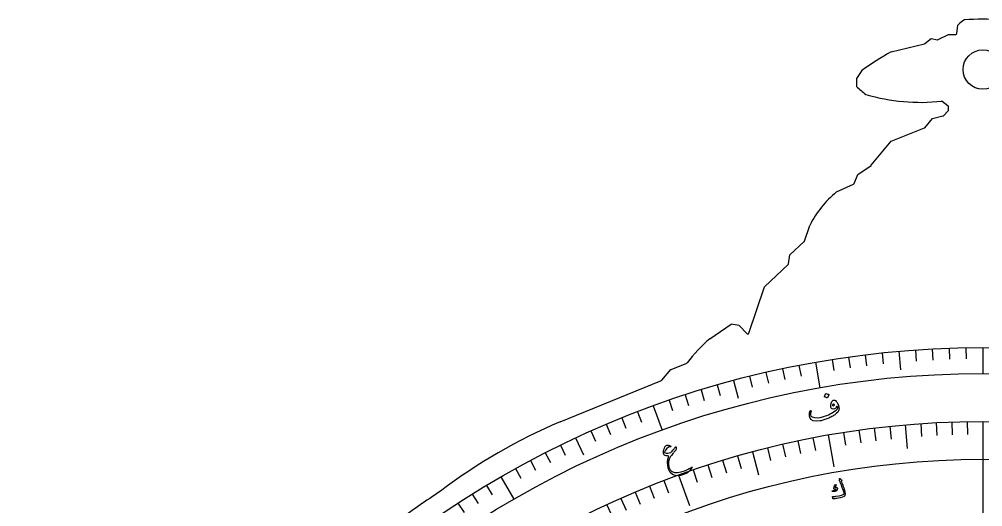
# Model space of a CAD drawing. Header units: millimetres. Extents: x -140 to 140, y -140 to 184.
# Drawn here: x -137.2 to 0, y 114.6 to 183.9 of the extents above; entities that cross this region are included whole.
import ezdxf

# ---------------------------------------------------------------- set-up
doc = ezdxf.new("R2010")
doc.units = ezdxf.units.MM
for name, color, linetype in [('CUT_INNER', 6, 'Continuous'), ('CUT_OUTER', 1, 'Continuous'), ('ENGRAVE', 7, 'Continuous'), ('ENGRAVE_FINE', 8, 'Continuous'), ('TEXT', 5, 'Continuous')]:
    doc.layers.add(name, color=color, linetype=linetype)

msp = doc.modelspace()

# ---------------------------------------------------------------- linework, layer by layer
at = {"layer": 'CUT_INNER'}
msp.add_circle((0, 176.769), 2.8, dxfattribs=at)
at = {"layer": 'CUT_OUTER'}
for points in [[(-3.7014, 181.9062), (-3.5299, 183.1053), (-3.5292, 183.1087)], [(-8.2549, 180.4683), (-7.3332, 181.2053), (-7.3304, 181.2074), (-7.3268, 181.2069), (-6.4317, 181.0273)], [(-6.3351, 181.0402), (-4.8639, 181.7758), (-4.8608, 181.7772), (-4.8573, 181.7774), (-3.8499, 181.7774)], [(-13.0325, 179.3062), (-13.0286, 179.3074), (-8.3135, 180.4396)], [(-4.917, 171.559), (-5.7689, 172.2413)], [(-8.257, 168.5012), (-7.1439, 169.8003), (-7.1413, 169.803), (-7.1377, 169.8041), (-5.6613, 170.1739)], [(-5.5916, 170.2134), (-4.9047, 170.9003)], [(-4.8608, 171.0063), (-4.8608, 171.442)], [(-15.8702, 163.1672), (-13.035, 166.5705), (-13.0325, 166.5732), (-13.0291, 166.5748), (-8.3152, 168.4595)], [(-18.3313, 160.5434), (-17.7856, 161.8186), (-17.7841, 161.8217), (-17.7814, 161.8238), (-15.8994, 163.1403)], [(-20.8249, 159.3507), (-20.822, 159.3522), (-18.4064, 160.4662)], [(-25.3738, 152.3558), (-24.627, 154.5962), (-24.6259, 154.5991)], [(-27.6594, 149.1393), (-27.4783, 150.4137), (-27.4776, 150.4173), (-27.4751, 150.4199), (-25.4152, 152.2922)], [(-33.2923, 139.2445), (-31.0896, 145.8527), (-31.0882, 145.8561), (-31.0857, 145.8587), (-27.7049, 149.0514)], [(-38.8775, 138.4454), (-35.843, 140.5328), (-35.84, 140.5346)], [(-34.7005, 140.3442), (-34.6977, 140.3417), (-33.5406, 139.1858)], [(-45.6992, 132.5787), (-44.3949, 134.0698), (-44.3925, 134.0723), (-44.3894, 134.0737), (-42.1414, 135.0107)], [(-60.1643, 126.6608), (-45.7555, 132.5386)]]:
    msp.add_lwpolyline(points, dxfattribs=at)
for centre, radius, start, end in [((4.9788, 173.444), 12.8761, 125.940318, 131.357994), ((-0.0133, 130.7033), 53.2274, 87.237405, 92.762595), ((-3.8499, 181.9274), 0.15, 270, 351.861463), ((-8.3486, 180.5854), 0.15, 283.502756, 308.649516), ((-6.4022, 181.1744), 0.15, 258.657569, 296.565051), ((10.3741, 137.8911), 47.5719, 119.473847, 125.445617), ((-5.9911, 168.3448), 13.9597, 143.51057, 149.139751), ((-6.1216, 174.9355), 11.8665, 177.247599, 182.751486), ((-6.19, 186.7571), 17.1001, 226.437906, 232.311528), ((-8.877, 199.7002), 27.5911, 253.648909, 276.272089), ((-5.8627, 172.1242), 0.15, 51.309288, 90), ((-5.0108, 171.442), 0.15, 0, 51.309288), ((-5.6977, 170.3194), 0.15, 284.061068, 315), ((-5.0108, 171.0063), 0.15, 315, 0), ((-8.3709, 168.5988), 0.15, 291.792677, 319.40864), ((-15.9854, 163.2632), 0.15, 304.975027, 320.203654), ((-18.4692, 160.6025), 0.15, 294.75867, 336.830501), ((-11.8026, 148.2373), 14.3147, 129.071073, 153.613118), ((-25.5161, 152.4032), 0.15, 312.269871, 341.565051), ((-27.8079, 149.1604), 0.15, 313.360669, 351.91212), ((-37.2449, 128.6223), 11.9949, 77.753278, 83.273741), ((-33.4346, 139.2919), 0.15, 225.03014, 341.565051), ((-24.4551, 121.5974), 22.178, 130.564611, 142.670281), ((-42.1991, 135.1492), 0.15, 292.627357, 316.627626), ((-45.8121, 132.6775), 0.15, 292.191918, 318.821546), ((-28.5362, 52.4264), 80.6913, 113.076746, 127.104023), ((-0.6108, 0.8687), 138.9381, 123.459732, 126.523499)]:
    msp.add_arc(centre, radius, start, end, dxfattribs=at)
at = {"layer": 'ENGRAVE'}
for points in [[(-11.9578, 136.6779), (-11.729, 134.0629)], [(0, 137.2), (0, 133.525)], [(-23.8245, 135.1156), (-23.1864, 131.4965)], [(-35.51, 132.525), (-34.8306, 129.9895)], [(-46.9252, 128.9258), (-45.6682, 125.4725)], [(0, 126.7), (0, 111.3)], [(-11.0426, 126.2179), (-10.7473, 122.8428)], [(-57.9832, 124.3454), (-56.8739, 121.9664)], [(-22.0012, 124.7751), (-21.199, 120.2253)], [(-32.7924, 122.3828), (-31.9155, 119.1102)], [(-68.6, 118.8187), (-66.7625, 115.636)], [(-43.334, 119.0591), (-41.7538, 114.7177)], [(-53.5457, 114.8292), (-52.1139, 111.7586)]]:
    msp.add_lwpolyline(points, dxfattribs=at)
for radius in [137.2, 137.2, 133.525, 126.7, 126.7, 121.31]:
    msp.add_circle((0, 0), radius, dxfattribs=at)
at = {"layer": 'ENGRAVE_FINE'}
for points in [[(-19.0945, 135.8648), (-18.8754, 134.3051)], [(-16.7205, 136.1773), (-16.5285, 134.6141)], [(-14.3413, 136.4484), (-14.1767, 134.882)], [(-9.5706, 136.8658), (-9.4607, 135.2946)], [(-7.1805, 137.012), (-7.0981, 135.4391)], [(-4.7882, 137.1164), (-4.7332, 135.5424)], [(-2.3945, 137.1791), (-2.367, 135.6043)], [(-26.179, 134.6792), (-25.8785, 133.1332)], [(-21.4628, 135.5108), (-21.2164, 133.9552)], [(-33.1917, 133.1246), (-32.8107, 131.5964)], [(-30.8633, 133.6836), (-30.509, 132.1489)], [(-28.5255, 134.2019), (-28.198, 132.6613)], [(-37.8174, 131.8851), (-37.3833, 130.3711)], [(-42.3971, 130.485), (-41.9104, 128.987)], [(-40.1134, 131.205), (-39.6529, 129.6988)], [(-44.668, 129.7251), (-44.1552, 128.236)], [(-49.1681, 128.0872), (-48.6037, 126.6168)], [(-53.6083, 126.2933), (-52.9929, 124.8435)], [(-51.396, 127.2096), (-50.806, 125.7493)], [(-8.8381, 126.3914), (-8.7092, 124.5479)], [(-6.631, 126.5264), (-6.5342, 124.6809)], [(-4.4218, 126.6228), (-4.3573, 124.7759)], [(-2.2112, 126.6807), (-2.179, 124.833)], [(-55.8043, 125.3384), (-55.1637, 123.8996)], [(-19.8202, 125.1401), (-19.5312, 123.3149)], [(-17.6332, 125.467), (-17.376, 123.6369)], [(-15.4408, 125.7556), (-15.2156, 123.9214)], [(-13.2438, 126.0059), (-13.0506, 124.168)], [(-26.3424, 123.9313), (-25.9582, 122.1237)], [(-24.1755, 124.3722), (-23.8229, 122.5581)], [(-62.2875, 122.2461), (-61.5725, 120.8428)], [(-60.1445, 123.3145), (-59.4541, 121.8989)], [(-30.6515, 122.9365), (-30.2044, 121.1434)], [(-28.5013, 123.4527), (-28.0856, 121.6521)], [(-64.4115, 121.1404), (-63.6721, 119.7498)], [(-37.0435, 121.1638), (-36.5032, 119.3966)], [(-34.9233, 121.7919), (-34.4139, 120.0154)], [(-66.5159, 119.9978), (-65.7523, 118.6203)], [(-41.2495, 119.7972), (-40.6478, 118.0499)], [(-39.1525, 120.4989), (-38.5814, 118.7413)], [(-45.4052, 118.2846), (-44.743, 116.5594)], [(-70.6632, 117.6034), (-69.852, 116.2533)], [(-49.5056, 116.628), (-48.7836, 114.9269)], [(-47.4627, 117.4742), (-46.7704, 115.7608)], [(-72.7049, 116.3522), (-71.8703, 115.0165)], [(-51.5335, 115.7462), (-50.7819, 114.058)], [(-74.7245, 115.0656), (-73.8667, 113.7447)]]:
    msp.add_lwpolyline(points, dxfattribs=at)
at = {"layer": 'TEXT'}
for points in [[(-22.3669, 130.64), (-22.3616, 130.6473), (-22.3534, 130.6526), (-22.3421, 130.6558), (-22.3279, 130.6569), (-22.2223, 130.6345), (-22.121, 130.6023), (-22.024, 130.5604), (-21.9313, 130.5087), (-21.9217, 130.5), (-21.9165, 130.4906), (-21.9158, 130.4805), (-21.9195, 130.4696), (-22.0939, 130.0503), (-22.1013, 130.0398), (-22.1123, 130.0356), (-22.127, 130.0379), (-22.1454, 130.0467), (-22.1614, 130.0542), (-22.1864, 130.0653), (-22.2205, 130.08), (-22.2638, 130.0983), (-22.3167, 130.12), (-22.3801, 130.1451), (-22.4538, 130.1734), (-22.5379, 130.2051), (-22.5494, 130.2108), (-22.5557, 130.2174), (-22.557, 130.2249), (-22.5532, 130.2332)], [(-21.2904, 129.723), (-21.1908, 129.7466), (-21.0844, 129.7246), (-20.9714, 129.6568), (-20.8517, 129.5432), (-20.7367, 129.3887), (-20.6375, 129.1984), (-20.554, 128.9723), (-20.4863, 128.7104), (-20.4681, 128.6143), (-20.4604, 128.5237), (-20.4632, 128.4384), (-20.4764, 128.3585), (-20.5415, 128.1928), (-20.6511, 128.027), (-20.8051, 127.8608), (-21.0034, 127.6941), (-21.1172, 127.613), (-21.2355, 127.5346), (-21.3583, 127.4588), (-21.4856, 127.3856), (-21.6176, 127.315), (-21.7548, 127.2469), (-21.897, 127.1813), (-22.0444, 127.1181), (-22.1929, 127.0584), (-22.3386, 127.0032), (-22.4816, 126.9525), (-22.6217, 126.9062), (-22.7595, 126.8647), (-22.8953, 126.8282), (-23.0291, 126.7968), (-23.1609, 126.7703), (-23.7207, 126.7134), (-24.1532, 126.782), (-24.4593, 126.9773), (-24.6389, 127.3004), (-24.6578, 127.3798), (-24.6708, 127.4719), (-24.6779, 127.5768), (-24.6791, 127.6944), (-24.6692, 127.8258), (-24.6456, 127.9559), (-24.608, 128.0848), (-24.5565, 128.2125), (-24.548, 128.2276), (-24.537, 128.2394), (-24.5234, 128.2478), (-24.5072, 128.2528), (-24.4909, 128.2537), (-24.4768, 128.2496), (-24.4651, 128.2406), (-24.4556, 128.2266), (-24.4493, 128.2104), (-24.447, 128.1948), (-24.4486, 128.1797), (-24.4542, 128.1651), (-24.5384, 127.8754), (-24.5399, 127.6414), (-24.4593, 127.4631), (-24.2969, 127.3403), (-23.9722, 127.2416), (-23.585, 127.2195), (-23.1347, 127.2732), (-22.6205, 127.4022), (-22.3979, 127.4756), (-22.1766, 127.5598), (-21.9568, 127.6549), (-21.7383, 127.7609), (-21.5214, 127.8778), (-21.3062, 128.0055), (-21.0929, 128.144), (-20.8813, 128.2933), (-20.7702, 128.3834), (-20.6899, 128.4741), (-20.6404, 128.5657), (-20.6218, 128.658), (-20.649, 128.7151), (-20.6854, 128.7656), (-20.731, 128.8095), (-20.7859, 128.8467), (-20.7919, 128.848), (-20.7983, 128.8435), (-20.805, 128.8331), (-20.812, 128.8169), (-20.8654, 128.6898), (-20.9321, 128.5899), (-21.0122, 128.5173), (-21.1056, 128.4719), (-21.2847, 128.4397), (-21.4316, 128.4691), (-21.5466, 128.5602), (-21.6295, 128.713), (-21.6526, 128.8562), (-21.634, 129.0392), (-21.5733, 129.2618), (-21.4702, 129.5241), (-21.4349, 129.5905), (-21.3931, 129.6458), (-21.345, 129.69), (-21.2904, 129.723)], [(-21.1196, 129.0283), (-21.1047, 129.0537), (-21.1031, 129.0771), (-21.1146, 129.0983), (-21.1393, 129.1173), (-21.2338, 129.1575), (-21.3114, 129.1582), (-21.3721, 129.1193), (-21.416, 129.0409), (-21.4197, 129.0185), (-21.4181, 128.9995), (-21.4114, 128.984), (-21.3993, 128.9719), (-21.3217, 128.9393), (-21.2492, 128.9378), (-21.1819, 128.9674), (-21.1196, 129.0283)], [(-45.1381, 123.2237), (-45.0702, 123.2715), (-44.9878, 123.3002), (-44.891, 123.3099), (-44.7799, 123.3006), (-44.721, 123.2895), (-44.6659, 123.2767), (-44.6146, 123.2621), (-44.5672, 123.2458), (-44.5236, 123.2281), (-44.4841, 123.2093), (-44.4486, 123.1893), (-44.4171, 123.1683), (-44.3929, 123.1454), (-44.3924, 123.1261), (-44.4155, 123.1104), (-44.4623, 123.0982), (-44.7559, 123.0133), (-44.9988, 122.8546), (-45.1906, 122.6225), (-45.3309, 122.3172), (-45.3318, 122.3003), (-45.3259, 122.2853), (-45.3132, 122.2721), (-45.2938, 122.2608), (-45.072, 122.1952), (-44.8523, 122.1783), (-44.6346, 122.2102), (-44.4186, 122.2909), (-44.3824, 122.3128), (-44.3387, 122.3495), (-44.2876, 122.401), (-44.229, 122.4672), (-44.1251, 122.5961), (-44.0331, 122.7097), (-43.9531, 122.8083), (-43.8851, 122.8917), (-43.8291, 122.96), (-43.7853, 123.0131), (-43.7537, 123.0512), (-43.7342, 123.0743), (-43.703, 123.0978), (-43.6807, 123.0946), (-43.6671, 123.0649), (-43.6623, 123.0086), (-43.666, 122.8549), (-43.6753, 122.7382), (-43.6903, 122.6584), (-43.711, 122.6154), (-43.7927, 122.5337), (-43.8773, 122.4425), (-43.9648, 122.3418), (-44.0551, 122.2315), (-44.1481, 122.1117), (-44.244, 121.9823), (-44.3425, 121.8435), (-44.4437, 121.695), (-44.6288, 121.3501), (-44.7309, 120.9873), (-44.7505, 120.6068), (-44.6881, 120.2088), (-44.6167, 120.006), (-44.5156, 119.8305), (-44.3848, 119.6821), (-44.2246, 119.5607), (-43.8933, 119.441), (-43.4682, 119.4315), (-42.9487, 119.5313), (-42.3337, 119.7391), (-42.2412, 119.7784), (-42.1422, 119.8227), (-42.0367, 119.8718), (-41.9247, 119.9257), (-41.8066, 119.9847), (-41.6827, 120.0489), (-41.553, 120.1183), (-41.4174, 120.1928), (-41.3935, 120.2041), (-41.3745, 120.2089), (-41.3606, 120.2074), (-41.3516, 120.1994), (-41.3581, 120.1431), (-41.4254, 120.0376), (-41.5534, 119.8829), (-41.7417, 119.6789), (-41.8584, 119.5621), (-41.9635, 119.4687), (-42.0571, 119.3985), (-42.1393, 119.3518), (-42.4568, 119.211), (-42.7515, 119.1016), (-43.0234, 119.0238), (-43.2729, 118.9778), (-43.7787, 118.9849), (-44.1906, 119.1405), (-44.5089, 119.4454), (-44.7331, 119.9006), (-44.865, 120.4172), (-44.9052, 120.9011), (-44.8531, 121.3523), (-44.708, 121.7706), (-44.9076, 121.7841), (-45.0756, 121.8103), (-45.2122, 121.8494), (-45.3173, 121.9014), (-45.3498, 121.9261), (-45.3769, 121.9561), (-45.3985, 121.9916), (-45.4147, 122.0324), (-45.4396, 122.1493), (-45.4533, 122.2636), (-45.4559, 122.3753), (-45.4472, 122.4844), (-45.4023, 122.7141), (-45.3358, 122.914), (-45.2477, 123.0838), (-45.1381, 123.2237)], [(-20.3203, 118.574), (-20.2944, 118.5406), (-20.268, 118.5093), (-20.241, 118.48), (-20.2135, 118.4529), (-20.1853, 118.4278), (-20.1561, 118.4049), (-20.1259, 118.3841), (-20.0947, 118.3655), (-20.0821, 118.3542), (-20.076, 118.3396), (-20.0765, 118.3216), (-20.0837, 118.3004), (-20.1288, 118.1869), (-20.133, 118.1747), (-20.1357, 118.1645), (-20.137, 118.1564), (-20.1369, 118.1502), (-20.0325, 117.8819), (-19.9403, 117.6391), (-19.8601, 117.4218), (-19.792, 117.23), (-19.7361, 117.0638), (-19.6925, 116.9236), (-19.6614, 116.8093), (-19.6425, 116.7209), (-19.6142, 116.5529), (-19.6083, 116.4991), (-19.6048, 116.4447), (-19.6039, 116.3896), (-19.6055, 116.3339), (-19.6099, 116.2775), (-19.6172, 116.2204), (-19.6274, 116.1626), (-19.6406, 116.1041), (-19.7296, 116.0054), (-19.9466, 115.9116), (-20.2913, 115.822), (-20.7637, 115.7354), (-20.9123, 115.7139), (-21.0504, 115.6977), (-21.178, 115.6868), (-21.2953, 115.6812), (-21.3065, 115.6837), (-21.3152, 115.689), (-21.3213, 115.6969), (-21.3248, 115.7076), (-21.3375, 115.7594), (-21.3487, 115.8066), (-21.3585, 115.8492), (-21.3667, 115.8873), (-21.3735, 115.9211), (-21.3789, 115.9513), (-21.383, 115.9777), (-21.3858, 116.0004), (-21.3866, 116.0133), (-21.3834, 116.0212), (-21.3763, 116.0241), (-21.3651, 116.0219), (-21.2809, 116.0124), (-21.1748, 116.0135), (-21.0469, 116.0251), (-20.8971, 116.047), (-20.4522, 116.1265), (-20.1076, 116.2085), (-19.8634, 116.2939), (-19.7195, 116.3834), (-19.7374, 116.4878), (-19.7908, 116.6738), (-19.8798, 116.9415), (-20.0046, 117.2909), (-20.1329, 117.64), (-20.2314, 117.9039), (-20.2998, 118.0824), (-20.338, 118.1758), (-20.3493, 118.2012), (-20.3599, 118.2249), (-20.3697, 118.247), (-20.3788, 118.2675), (-20.3872, 118.2862), (-20.3948, 118.3027), (-20.4015, 118.3172), (-20.4075, 118.3296), (-20.4185, 118.3571), (-20.424, 118.3841), (-20.4242, 118.4108), (-20.4188, 118.4371), (-20.375, 118.5787), (-20.3711, 118.5884), (-20.3662, 118.5952), (-20.3603, 118.5991), (-20.3535, 118.6), (-20.3445, 118.5969), (-20.3359, 118.5916), (-20.3279, 118.5839), (-20.3203, 118.574)], [(-20.8946, 117.7396), (-20.8879, 117.7399), (-20.8819, 117.7383), (-20.8763, 117.7349), (-20.8714, 117.7296), (-20.8691, 117.7245), (-20.8677, 117.7188), (-20.867, 117.7125), (-20.8671, 117.7056), (-20.9076, 117.5112), (-20.9131, 117.4913), (-20.9199, 117.4755), (-20.9279, 117.4639), (-20.937, 117.4565), (-20.9782, 117.4366), (-21.0123, 117.414), (-21.0392, 117.3886), (-21.0588, 117.3606), (-21.0614, 117.3473), (-21.0525, 117.3352), (-21.0323, 117.3243), (-21.0007, 117.3145), (-20.9802, 117.3113), (-20.9592, 117.3086), (-20.9375, 117.3065), (-20.9153, 117.305), (-20.8924, 117.304), (-20.8684, 117.3036), (-20.8434, 117.3039), (-20.8174, 117.3047), (-20.7235, 117.2841), (-20.6823, 117.2148), (-20.6939, 117.0968), (-20.7581, 116.9303), (-20.7875, 116.879), (-20.8178, 116.8376), (-20.849, 116.8062), (-20.8811, 116.7848), (-20.9179, 116.77), (-20.9701, 116.7573), (-21.0378, 116.7467), (-21.1209, 116.7381), (-21.1634, 116.7346), (-21.2041, 116.7327), (-21.2429, 116.7325), (-21.2797, 116.734), (-21.3145, 116.7365), (-21.3472, 116.7394), (-21.3778, 116.7426), (-21.4061, 116.7462), (-21.4244, 116.7524), (-21.4381, 116.7607), (-21.4473, 116.7712), (-21.4521, 116.7838), (-21.4524, 116.7976), (-21.4477, 116.8084), (-21.4381, 116.8162), (-21.4234, 116.8209), (-21.3761, 116.8328), (-21.3222, 116.8456), (-21.2619, 116.859), (-21.195, 116.8731), (-21.0702, 116.8994), (-20.9735, 116.9246), (-20.905, 116.9485), (-20.8647, 116.9714), (-20.8599, 116.9764), (-20.8578, 116.9823), (-20.8586, 116.989), (-20.8621, 116.9966), (-20.866, 117.001), (-20.8724, 117.0045), (-20.8813, 117.0071), (-20.8927, 117.0088), (-20.9968, 117.0149), (-21.0407, 117.0194), (-21.0792, 117.0283), (-21.1123, 117.0418), (-21.1399, 117.0598), (-21.1647, 117.0823), (-21.1814, 117.1071), (-21.1901, 117.1342), (-21.1907, 117.1637), (-21.1627, 117.3684), (-21.104, 117.5327), (-21.0146, 117.6564), (-20.8946, 117.7396)]]:
    msp.add_lwpolyline(points, close=True, dxfattribs=at)

doc.saveas('drawing.dxf')
